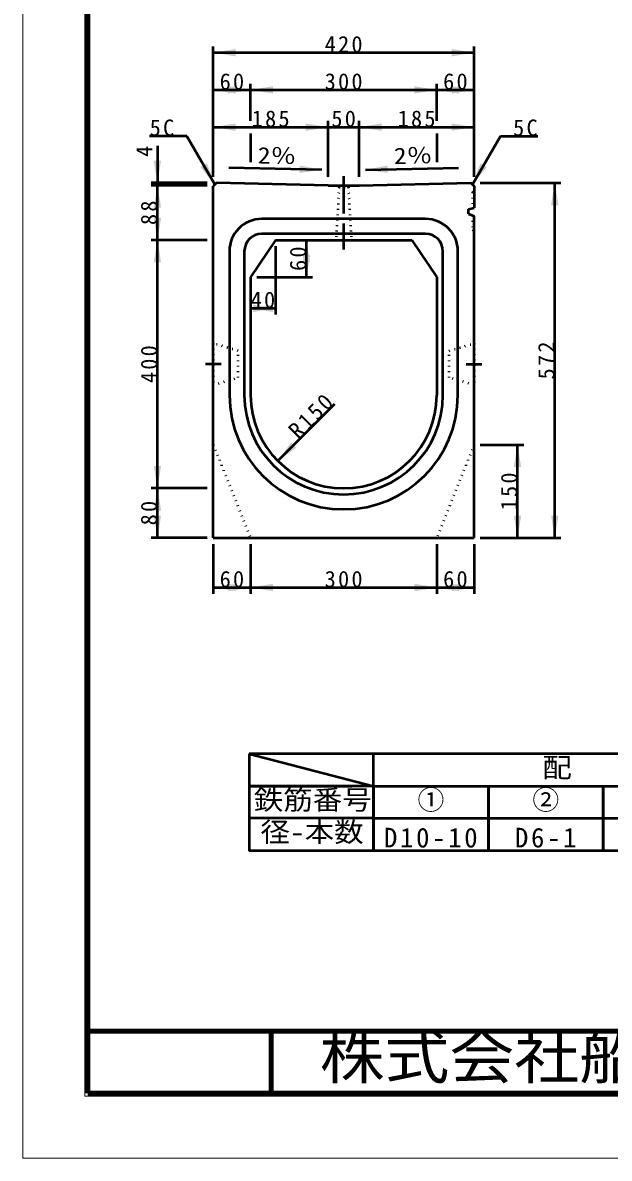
# Model space of a CAD drawing. Units: millimetres, scale not verified. Extents: x -2102 to 2102, y -1485 to 1485.
# Drawn here: x -2102 to -1158, y -1485 to 345 of the extents above; entities that cross this region are included whole.
import ezdxf
from ezdxf.enums import TextEntityAlignment as Align

# ---------------------------------------------------------------- set-up
doc = ezdxf.new("R2010")
doc.units = ezdxf.units.MM
doc.header["$LTSCALE"] = 5
doc.linetypes.add('DOTTED', pattern=[1.75, 0.25, -1.5])
doc.linetypes.add('LONG_DASHED_DOTTED', pattern=[15.25, 12, -1.5, 0.25, -1.5])
doc.layers.add('0-0_V-nasSTD', color=7, linetype='Continuous', lineweight=35)
doc.layers.add('0-1_0', color=7, linetype='Continuous', lineweight=50)
doc.styles.add('ＭＳ ゴシック', font='')
doc.styles.get('ＭＳ ゴシック').set_extended_font_data('MS Gothic')

msp = doc.modelspace()

# ---------------------------------------------------------------- linework, layer by layer
at = {"layer": '0-0_V-nasSTD', "lineweight": 100}
for p, q in [((-1997.5, 1380), (-1997.5, -1380)), ((-1702.5, -1280), (-1702.5, -1380)), ((-1997.5, -1380), (1997.5, -1380))]:
    msp.add_line(p, q, dxfattribs=at)
at = {"layer": '0-0_V-nasSTD', "lineweight": 50}
for p, q in [((-1735.551, 166.493), (-1735.551, 120.493)), ((-1435.551, 166.493), (-1435.551, 120.493)), ((-1737.5, -833), (-1537.5, -885)), ((-1352.5, -833), (-1537.5, -833)), ((-1167.5, -833), (-1352.5, -833)), ((-982.5, -833), (-1167.5, -833)), ((-1737.5, -885), (-1737.5, -937)), ((-1537.5, -885), (-1352.5, -885)), ((-1352.5, -885), (-1167.5, -885)), ((-1167.5, -885), (-982.5, -885))]:
    msp.add_line(p, q, dxfattribs=at)
at = {"layer": '0-0_V-nasSTD', "lineweight": 18}
for points in [[(-2102.5, -1485), (-2102.5, 1485), (2102.5, 1485), (2102.5, -1485)], [(-2002.5, -1385), (-2002.5, 1385), (2002.5, 1385), (2002.5, -1385)]]:
    msp.add_lwpolyline(points, close=True, dxfattribs=at)
at = {"layer": '0-0_V-nasSTD', "lineweight": 50}
for points in [[(-1737.5, -833), (-1737.5, -885), (-1572.5, -885)], [(-1537.5, -885), (-1537.5, -833), (-1737.5, -833)], [(-1537.5, -937), (-1537.5, -885), (-1737.5, -885)], [(-1537.5, -885), (-1537.5, -937), (-1352.5, -937), (-1352.5, -885), (-1352.5, -937), (-1167.5, -937), (-1167.5, -885), (-1167.5, -937), (-982.5, -937), (-982.5, -885), (-982.5, -937)], [(-1537.5, -937), (-1537.5, -989), (-1352.5, -989), (-1352.5, -937), (-1352.5, -989), (-1167.5, -989), (-1167.5, -937), (-1167.5, -989), (-982.5, -989), (-982.5, -937), (-982.5, -989)]]:
    msp.add_lwpolyline(points, dxfattribs=at)
msp.add_lwpolyline([(-1737.5, -937), (-1737.5, -989), (-1537.5, -989), (-1537.5, -937)], close=True, dxfattribs=at)
at = {"layer": '0-0_V-nasSTD'}
for points in [[(-1795.551, 296.893), (-1759.551, 290.893), (-1759.551, 302.893)], [(-1411.551, 290.893), (-1411.551, 302.893), (-1375.551, 296.893)], [(-1795.551, 236.893), (-1759.551, 230.893), (-1759.551, 242.893)], [(-1771.551, 230.893), (-1771.551, 242.893), (-1735.551, 236.893)], [(-1735.551, 236.893), (-1699.551, 230.893), (-1699.551, 242.893)], [(-1471.551, 230.893), (-1471.551, 242.893), (-1435.551, 236.893)], [(-1435.551, 236.893), (-1399.551, 230.893), (-1399.551, 242.893)], [(-1411.551, 230.893), (-1411.551, 242.893), (-1375.551, 236.893)], [(-1795.551, 176.893), (-1759.551, 170.893), (-1759.551, 182.893)], [(-1646.551, 170.893), (-1646.551, 182.893), (-1610.551, 176.893)], [(-1560.551, 176.893), (-1524.551, 170.893), (-1524.551, 182.893)], [(-1411.551, 170.893), (-1411.551, 182.893), (-1375.551, 176.893)], [(-1891.551, 122.893), (-1885.551, 86.893), (-1879.551, 122.893)], [(-1816.247, 112.57), (-1805.855, 118.57), (-1793.051, 84.393)], [(-1656.701, 102.991), (-1656.441, 114.989), (-1620.579, 108.212)], [(-1550.522, 108.212), (-1514.66, 114.989), (-1514.401, 102.991)], [(-1378.051, 84.393), (-1365.247, 118.57), (-1354.855, 112.57)], [(-1891.551, 46.893), (-1885.551, 82.893), (-1879.551, 46.893)], [(-1251.551, 50.893), (-1245.551, 86.893), (-1239.551, 50.893)], [(-1891.551, 30.893), (-1885.551, -5.107), (-1879.551, 30.893)], [(-1891.551, -41.107), (-1885.551, -5.107), (-1879.551, -41.107)], [(-1651.551, -41.107), (-1645.551, -5.107), (-1639.551, -41.107)], [(-1651.551, -29.107), (-1645.551, -65.107), (-1639.551, -29.107)], [(-1735.551, -115.107), (-1699.551, -121.107), (-1699.551, -109.107)], [(-1731.551, -121.107), (-1731.551, -109.107), (-1695.551, -115.107)], [(-1691.617, -361.173), (-1670.404, -331.475), (-1661.918, -339.96)], [(-1311.551, -371.107), (-1305.551, -335.107), (-1299.551, -371.107)], [(-1891.551, -369.107), (-1885.551, -405.107), (-1879.551, -369.107)], [(-1891.551, -441.107), (-1885.551, -405.107), (-1879.551, -441.107)], [(-1891.551, -449.107), (-1885.551, -485.107), (-1879.551, -449.107)], [(-1311.551, -449.107), (-1305.551, -485.107), (-1299.551, -449.107)], [(-1251.551, -449.107), (-1245.551, -485.107), (-1239.551, -449.107)], [(-1795.551, -565.107), (-1759.551, -571.107), (-1759.551, -559.107)], [(-1771.551, -571.107), (-1771.551, -559.107), (-1735.551, -565.107)], [(-1735.551, -565.107), (-1699.551, -571.107), (-1699.551, -559.107)], [(-1471.551, -571.107), (-1471.551, -559.107), (-1435.551, -565.107)], [(-1435.551, -565.107), (-1399.551, -571.107), (-1399.551, -559.107)], [(-1411.551, -571.107), (-1411.551, -559.107), (-1375.551, -565.107)]]:
    msp.add_solid(points, dxfattribs=at)
at = {"layer": '0-1_0'}
for p, q in [((-1795.551, 96.893), (-1795.551, 306.893)), ((-1795.551, 296.893), (-1375.551, 296.893)), ((-1375.551, 96.893), (-1375.551, 306.893)), ((-1735.551, 186.893), (-1735.551, 246.893)), ((-1435.551, 186.893), (-1435.551, 246.893)), ((-1610.551, 96.893), (-1610.551, 186.893)), ((-1560.551, 96.893), (-1560.551, 186.893)), ((-1795.551, 176.893), (-1610.551, 176.893)), ((-1610.551, 176.893), (-1560.551, 176.893)), ((-1560.551, 176.893), (-1375.551, 176.893)), ((-1838.051, 162.335), (-1898.051, 162.335)), ((-1885.551, 146.893), (-1885.551, 86.893)), ((-1838.051, 162.335), (-1793.051, 84.393)), ((-1333.051, 162.335), (-1378.051, 84.393)), ((-1333.051, 162.335), (-1273.051, 162.335)), ((-1620.579, 108.212), (-1770.544, 111.454)), ((-1550.522, 108.212), (-1400.557, 111.454)), ((-1805.551, 86.893), (-1895.551, 86.893)), ((-1805.551, 82.893), (-1895.551, 82.893)), ((-1885.551, 82.893), (-1885.551, 86.893)), ((-1885.551, -5.107), (-1885.551, 82.893)), ((-1795.551, -485.107), (-1795.551, 81.893)), ((-1610.551, 82.893), (-1560.551, 82.893)), ((-1375.551, 81.893), (-1375.551, 46.908)), ((-1365.551, 86.893), (-1235.551, 86.893)), ((-1245.551, -485.107), (-1245.551, 86.893)), ((-1384.551, 44.893), (-1375.551, 46.908)), ((-1384.551, 36.893), (-1384.551, 44.893)), ((-1384.551, 36.893), (-1375.551, 33.535)), ((-1453.551, 28.893), (-1717.551, 28.893)), ((-1375.551, -485.107), (-1375.551, 33.535)), ((-1453.551, 4.893), (-1717.551, 4.893)), ((-1805.551, -5.107), (-1895.551, -5.107)), ((-1695.551, -5.107), (-1735.551, -65.107)), ((-1695.551, -5.107), (-1475.551, -5.107)), ((-1695.551, -15.107), (-1695.551, -125.107)), ((-1645.551, -65.107), (-1645.551, -5.107)), ((-1475.551, -5.107), (-1435.551, -65.107)), ((-1769.551, -23.107), (-1769.551, -255.107)), ((-1745.551, -23.107), (-1745.551, -255.107)), ((-1425.551, -255.107), (-1425.551, -23.107)), ((-1401.551, -255.107), (-1401.551, -23.107)), ((-1735.551, -65.107), (-1735.551, -255.107)), ((-1725.551, -65.107), (-1635.551, -65.107)), ((-1435.551, -65.107), (-1435.551, -255.107)), ((-1735.551, -115.107), (-1695.551, -115.107)), ((-1691.617, -361.173), (-1599.693, -269.249)), ((-1365.551, -335.107), (-1295.551, -335.107)), ((-1305.551, -485.107), (-1305.551, -335.107)), ((-1805.551, -405.107), (-1895.551, -405.107)), ((-1805.551, -485.107), (-1895.551, -485.107)), ((-1795.551, -485.107), (-1375.551, -485.107)), ((-1365.551, -485.107), (-1235.551, -485.107)), ((-1795.551, -495.107), (-1795.551, -575.107)), ((-1735.551, -495.107), (-1735.551, -575.107)), ((-1435.551, -495.107), (-1435.551, -575.107)), ((-1375.551, -495.107), (-1375.551, -575.107))]:
    msp.add_line(p, q, dxfattribs=at)
at = {"layer": '0-1_0', "linetype": 'LONG_DASHED_DOTTED'}
for p, q in [((-1585.551, 97.893), (-1585.551, -20.107)), ((-1783.051, -205.107), (-1808.051, -205.107)), ((-1388.051, -205.107), (-1363.051, -205.107))]:
    msp.add_line(p, q, dxfattribs=at)
at = {"layer": '0-1_0', "linetype": 'DOTTED'}
for p, q in [((-1593.051, 79.893), (-1598.051, -5.107)), ((-1593.051, 79.893), (-1596.051, 82.893)), ((-1593.051, 79.893), (-1578.051, 79.893)), ((-1578.051, 79.893), (-1575.051, 82.893)), ((-1578.051, 79.893), (-1573.051, -5.107)), ((-1377.851, 71.893), (-1375.551, 74.193)), ((-1377.851, 71.893), (-1377.851, 46.393)), ((-1795.551, -335.107), (-1735.551, -485.107)), ((-1375.551, -335.107), (-1435.551, -485.107))]:
    msp.add_line(p, q, dxfattribs=at)
at = {"layer": '0-1_0', "lineweight": 100}
msp.add_line((-1997.5, -1280), (1997.5, -1280), dxfattribs=at)
at = {"layer": '0-1_0'}
for points in [[(-1795.551, 236.893), (-1735.551, 236.893), (-1435.551, 236.893), (-1375.551, 236.893)], [(-1610.551, 82.893), (-1790.551, 86.893), (-1795.551, 81.893)], [(-1560.551, 82.893), (-1380.551, 86.893), (-1375.551, 81.893)], [(-1885.551, -485.107), (-1885.551, -405.107), (-1885.551, -5.107)], [(-1795.551, -565.107), (-1735.551, -565.107), (-1435.551, -565.107), (-1375.551, -565.107)]]:
    msp.add_lwpolyline(points, dxfattribs=at)
at = {"layer": '0-1_0', "linetype": 'DOTTED'}
msp.add_lwpolyline([(-1377.851, 34.393), (-1377.851, 11.893), (-1375.551, 9.593)], dxfattribs=at)
for points in [[(-1755.551, -183.607), (-1795.551, -171.607), (-1795.551, -238.607), (-1755.551, -226.607)], [(-1415.551, -183.607), (-1375.551, -171.607), (-1375.551, -238.607), (-1415.551, -226.607)]]:
    msp.add_lwpolyline(points, close=True, dxfattribs=at)
at = {"layer": '0-1_0'}
for centre, radius, start, end in [((-1717.551, -23.107), 52, 90, 180), ((-1453.551, -23.107), 52, 0, 90), ((-1717.551, -23.107), 28, 90, 180), ((-1453.551, -23.107), 28, 0, 90), ((-1585.551, -255.107), 184, 180, 270), ((-1585.551, -255.107), 160, 180, 270), ((-1585.551, -255.107), 150, 180, 270), ((-1585.551, -255.107), 150, 270, 0), ((-1585.551, -255.107), 184, 270, 0), ((-1585.551, -255.107), 160, 270, 0)]:
    msp.add_arc(centre, radius, start, end, dxfattribs=at)

# ---------------------------------------------------------------- texts
at = {"layer": '0-0_V-nasSTD', "style": 'ＭＳ ゴシック'}
msp.add_text('4', height=26.39, rotation=90, dxfattribs=at).set_placement((-1885.551, 128.893), align=Align.BOTTOM_LEFT)
at = {"layer": '0-0_V-nasSTD', "style": 'ＭＳ ゴシック', "width": 1.15}
for rotation, p in [(358.761, (-1724.355, 110.456)), (1.239, (-1504.333, 109.211))]:
    msp.add_text('2％', height=26.39, rotation=rotation, dxfattribs=at).set_placement(p, align=Align.BOTTOM_LEFT)
at = {"layer": '0-0_V-nasSTD', "style": 'ＭＳ ゴシック', "width": 1.1}
for s, height, p in [('配\u3000\u3000\u3000\u3000\u3000\u3000\u3000\u3000\u3000\u3000筋', 31.67, (-1265.46, -880.6)), ('鉄筋番号', 31.67, (-1730.38, -932.6)), ('径-本数', 31.67, (-1719.58, -984.6)), ('株式会社船生コンクリート工業', 69.65, (-1624.221, -1377.45))]:
    msp.add_text(s, height=height, dxfattribs=at).set_placement(p, align=Align.BOTTOM_LEFT)
at = {"layer": '0-0_V-nasSTD', "style": 'ＭＳ ゴシック'}
for s, p in [('①', (-1466.6, -932.6)), ('②', (-1281.6, -932.6))]:
    msp.add_text(s, height=31.67, dxfattribs=at).set_placement(p, align=Align.BOTTOM_LEFT)
at = {"layer": '0-0_V-nasSTD', "attachment_point": 7, "style": 'ＭＳ ゴシック'}
for s, insert, char_height in [('\\T1.2;420', (-1616.151, 296.893), 26.39), ('\\T1.2;60', (-1785.351, 236.893), 26.39), ('\\T1.2;300', (-1616.151, 236.893), 26.39), ('\\T1.2;60', (-1425.351, 236.893), 26.39), ('\\T1.2;185', (-1733.651, 176.893), 26.39), ('\\T1.2;50', (-1605.351, 176.893), 26.39), ('\\T1.2;185', (-1498.651, 176.893), 26.39), ('\\T1.2;5C', (-1898.051, 162.335), 26.39), ('\\T1.2;5C', (-1312.651, 162.335), 26.39), ('\\T1.2;40', (-1735.351, -115.107), 26.39), ('\\T1.2;60', (-1785.351, -565.107), 26.39), ('\\T1.2;300', (-1616.151, -565.107), 26.39), ('\\T1.2;60', (-1425.351, -565.107), 26.39), ('\\T1.2;D10-10', (-1520.6, -984.6), 31.67), ('\\T1.2;D6-1', (-1309.68, -984.6), 31.67)]:
    msp.add_mtext(s, dxfattribs=dict(at, insert=insert, char_height=char_height))
at = {"layer": '0-0_V-nasSTD', "char_height": 26.39, "attachment_point": 7, "style": 'ＭＳ ゴシック'}
for s, insert, rotation in [('\\T1.2;88', (-1885.551, 19.093), 90), ('\\T1.2;60', (-1645.551, -54.907), 90), ('\\T1.2;400', (-1885.551, -235.707), 90), ('\\T1.2;572', (-1245.551, -229.707), 90), ('\\T1.2;R150', (-1658.241, -327.798), 45), ('\\T1.2;150', (-1305.551, -440.707), 90), ('\\T1.2;80', (-1885.551, -464.907), 90)]:
    msp.add_mtext(s, dxfattribs=dict(at, insert=insert, rotation=rotation))

doc.saveas('drawing.dxf')
